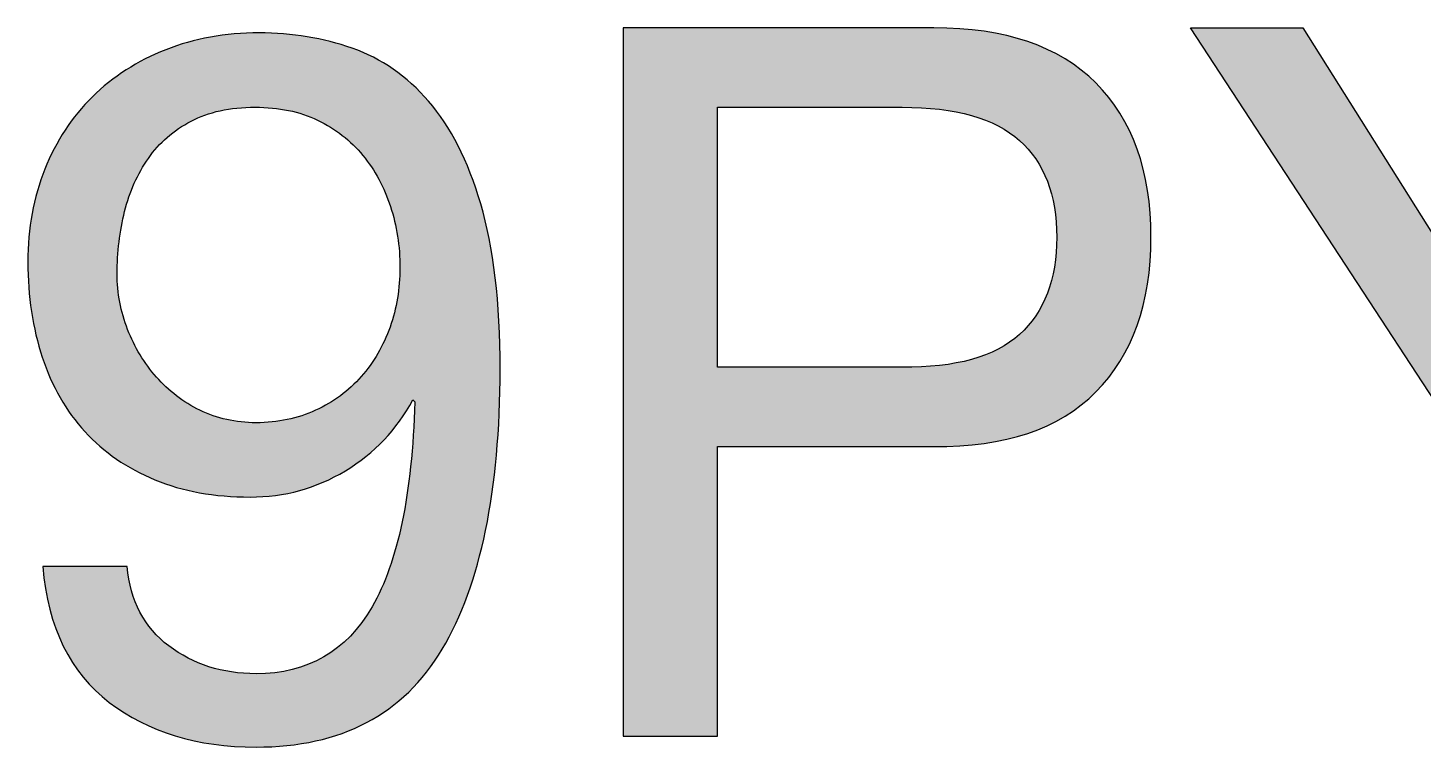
# Paper-space layout 'A3mask' of a CAD drawing. Extents: x 0 to 394, y 0 to 277.
# Drawn here: x 328.454 to 331.293, y 28.99 to 30.454 of the extents above; entities that cross this region are included whole.
import ezdxf
from ezdxf.enums import TextEntityAlignment as Align

# ---------------------------------------------------------------- set-up
doc = ezdxf.new("R2010")
doc.units = 0
doc.layers.get('0').update_dxf_attribs({"linetype": 'CONTINUOUS'})
doc.layers.get('Defpoints').update_dxf_attribs({"linetype": 'CONTINUOUS'})
doc.layers.add('JPP_Mask', color=7, linetype='CONTINUOUS')
doc.styles.add('JPP', font='arial.ttf')

# ---------------------------------------------------------------- blocks, each defined once
blk = doc.blocks.new('A3mask')
at = {"true_color": 0x004a91}
h = blk.add_hatch(color=154, dxfattribs=at)
edge = h.paths.add_edge_path()
edge.add_spline(control_points=[(329.4146, 29.7594), (329.4146, 29.8955), (329.4014, 30.0076), (329.3752, 30.0957), (329.349, 30.1839), (329.3137, 30.2534), (329.2692, 30.3046)], knot_values=[16, 16, 16, 16, 17, 17, 17, 18, 18, 18, 18], degree=3, periodic=0)
edge.add_spline(control_points=[(329.2692, 30.3046), (329.2249, 30.3557), (329.173, 30.3917), (329.1138, 30.4126), (329.0547, 30.4334), (328.9913, 30.4439), (328.9241, 30.4439)], knot_values=[14, 14, 14, 14, 15, 15, 15, 16, 16, 16, 16], degree=3, periodic=0)
edge.add_spline(control_points=[(328.9241, 30.4439), (328.8554, 30.4439), (328.7921, 30.4325), (328.7343, 30.4095)], knot_values=[13, 13, 13, 13, 14, 14, 14, 14], degree=3, periodic=0)
edge.add_spline(control_points=[(328.7343, 30.4095), (328.6764, 30.3867), (328.6265, 30.3547), (328.585, 30.3136)], knot_values=[12, 12, 12, 12, 13, 13, 13, 13], degree=3, periodic=0)
edge.add_spline(control_points=[(328.585, 30.3136), (328.5432, 30.2727), (328.511, 30.2235), (328.488, 30.1662)], knot_values=[11, 11, 11, 11, 12, 12, 12, 12], degree=3, periodic=0)
edge.add_spline(control_points=[(328.488, 30.1662), (328.4651, 30.1092), (328.4537, 30.0461), (328.4537, 29.9777)], knot_values=[10, 10, 10, 10, 11, 11, 11, 11], degree=3, periodic=0)
edge.add_spline(control_points=[(328.4537, 29.9777), (328.4537, 29.9076), (328.4634, 29.8429), (328.4829, 29.7837), (328.5024, 29.7246), (328.5314, 29.674), (328.5697, 29.6323)], knot_values=[8, 8, 8, 8, 9, 9, 9, 10, 10, 10, 10], degree=3, periodic=0)
edge.add_spline(control_points=[(328.5697, 29.6323), (328.6082, 29.5905), (328.6555, 29.5578), (328.7121, 29.5344)], knot_values=[7, 7, 7, 7, 8, 8, 8, 8], degree=3, periodic=0)
edge.add_spline(control_points=[(328.7121, 29.5344), (328.7687, 29.5107), (328.8332, 29.4992), (328.906, 29.4992)], knot_values=[6, 6, 6, 6, 7, 7, 7, 7], degree=3, periodic=0)
edge.add_spline(control_points=[(328.906, 29.4992), (328.9758, 29.4992), (329.0405, 29.517), (329.0997, 29.5525)], knot_values=[5, 5, 5, 5, 6, 6, 6, 6], degree=3, periodic=0)
edge.add_spline(control_points=[(329.0997, 29.5525), (329.1588, 29.5882), (329.2047, 29.6365), (329.237, 29.697)], knot_values=[4, 4, 4, 4, 5, 5, 5, 5], degree=3, periodic=0)
edge.add_spline(control_points=[(329.237, 29.697), (329.237, 29.697), (329.2409, 29.6928), (329.2409, 29.6928)], knot_values=[3.00001, 3.00001, 3.00001, 3.00001, 4, 4, 4, 4], degree=3, periodic=0)
edge.add_spline(control_points=[(329.2409, 29.6928), (329.2356, 29.5059), (329.2068, 29.3669), (329.1542, 29.276)], knot_values=[2, 2, 2, 2, 3, 3, 3, 3], degree=3, periodic=0)
edge.add_spline(control_points=[(329.1542, 29.276), (329.1017, 29.1851), (329.0229, 29.1396), (328.918, 29.1396)], knot_values=[1, 1, 1, 1, 2, 2, 2, 2], degree=3, periodic=0)
edge.add_spline(control_points=[(328.918, 29.1396), (328.8494, 29.1396), (328.7902, 29.1587), (328.7404, 29.1962)], knot_values=[0, 0, 0, 0, 1, 1, 1, 1], degree=3, periodic=0)
edge.add_spline(control_points=[(328.7404, 29.1962), (328.6905, 29.2338), (328.6622, 29.2878), (328.6555, 29.3577)], knot_values=[23, 23, 23, 23, 24, 24, 24, 24], degree=3, periodic=0)
edge.add_spline(control_points=[(328.6555, 29.3577), (328.6555, 29.3577), (328.4838, 29.3577), (328.4838, 29.3577), (328.4947, 29.2338), (328.5397, 29.1417), (328.6193, 29.0812)], knot_values=[21, 21, 21, 21, 22, 22, 22, 23, 23, 23, 23], degree=3, periodic=0)
edge.add_spline(control_points=[(328.6193, 29.0812), (328.6986, 29.0206), (328.7981, 28.9903), (328.918, 28.9903)], knot_values=[20, 20, 20, 20, 21, 21, 21, 21], degree=3, periodic=0)
edge.add_spline(control_points=[(328.918, 28.9903), (329.0915, 28.9903), (329.2177, 29.0566), (329.2966, 29.1893)], knot_values=[19, 19, 19, 19, 20, 20, 20, 20], degree=3, periodic=0)
edge.add_spline(control_points=[(329.2966, 29.1893), (329.3752, 29.3217), (329.4146, 29.5119), (329.4146, 29.7594)], knot_values=[18, 18, 18, 18, 19, 19, 19, 19], degree=3, periodic=0)
edge = h.paths.add_edge_path(flags=16)
edge.add_spline(control_points=[(329.1906, 29.8452), (329.1771, 29.8069), (329.1576, 29.7733), (329.1319, 29.7443)], knot_values=[13, 13, 13, 13, 14, 14, 14, 14], degree=3, periodic=0)
edge.add_spline(control_points=[(329.1319, 29.7443), (329.1064, 29.7153), (329.0755, 29.6926), (329.0391, 29.6757)], knot_values=[12, 12, 12, 12, 13, 13, 13, 13], degree=3, periodic=0)
edge.add_spline(control_points=[(329.0391, 29.6757), (329.0027, 29.659), (328.9623, 29.6504), (328.918, 29.6504)], knot_values=[11, 11, 11, 11, 12, 12, 12, 12], degree=3, periodic=0)
edge.add_spline(control_points=[(328.918, 29.6504), (328.8763, 29.6504), (328.8383, 29.659), (328.8039, 29.6757)], knot_values=[10, 10, 10, 10, 11, 11, 11, 11], degree=3, periodic=0)
edge.add_spline(control_points=[(328.8039, 29.6757), (328.7696, 29.6926), (328.7399, 29.7151), (328.7151, 29.7434), (328.6903, 29.7717), (328.6708, 29.8039), (328.6566, 29.8403)], knot_values=[8, 8, 8, 8, 9, 9, 9, 10, 10, 10, 10], degree=3, periodic=0)
edge.add_spline(control_points=[(328.6566, 29.8403), (328.6425, 29.8765), (328.6353, 29.9143), (328.6353, 29.9533)], knot_values=[7, 7, 7, 7, 8, 8, 8, 8], degree=3, periodic=0)
edge.add_spline(control_points=[(328.6353, 29.9533), (328.6353, 29.9978), (328.6404, 30.04), (328.6506, 30.0804)], knot_values=[6, 6, 6, 6, 7, 7, 7, 7], degree=3, periodic=0)
edge.add_spline(control_points=[(328.6506, 30.0804), (328.6606, 30.1208), (328.6768, 30.1569), (328.6989, 30.1885)], knot_values=[5, 5, 5, 5, 6, 6, 6, 6], degree=3, periodic=0)
edge.add_spline(control_points=[(328.6989, 30.1885), (328.7211, 30.2203), (328.7501, 30.2453), (328.7858, 30.2643)], knot_values=[4, 4, 4, 4, 5, 5, 5, 5], degree=3, periodic=0)
edge.add_spline(control_points=[(328.7858, 30.2643), (328.8213, 30.2829), (328.8649, 30.2925), (328.916, 30.2925)], knot_values=[3, 3, 3, 3, 4, 4, 4, 4], degree=3, periodic=0)
edge.add_spline(control_points=[(328.916, 30.2925), (328.9644, 30.2925), (329.0069, 30.2838), (329.0433, 30.2662)], knot_values=[2, 2, 2, 2, 3, 3, 3, 3], degree=3, periodic=0)
edge.add_spline(control_points=[(329.0433, 30.2662), (329.0795, 30.2486), (329.1101, 30.2249), (329.1351, 30.1945)], knot_values=[1, 1, 1, 1, 2, 2, 2, 2], degree=3, periodic=0)
edge.add_spline(control_points=[(329.1351, 30.1945), (329.16, 30.1644), (329.1788, 30.1296), (329.1915, 30.0906)], knot_values=[0, 0, 0, 0, 1, 1, 1, 1], degree=3, periodic=0)
edge.add_spline(control_points=[(329.1915, 30.0906), (329.2043, 30.0516), (329.2108, 30.0099), (329.2108, 29.9654)], knot_values=[15, 15, 15, 15, 16, 16, 16, 16], degree=3, periodic=0)
edge.add_spline(control_points=[(329.2108, 29.9654), (329.2108, 29.9236), (329.204, 29.8837), (329.1906, 29.8452)], knot_values=[14, 14, 14, 14, 15, 15, 15, 15], degree=3, periodic=0)
h = blk.add_hatch(color=154, dxfattribs=at)
edge = h.paths.add_edge_path()
edge.add_spline(control_points=[(330.1949, 29.6021), (330.254, 29.6021), (330.297, 29.6021), (330.297, 29.6021), (330.4424, 29.6007), (330.5523, 29.6376), (330.627, 29.713), (330.7017, 29.7884), (330.7391, 29.8935), (330.7391, 30.028), (330.7391, 30.1625), (330.7017, 30.2671), (330.627, 30.3419)], knot_values=[1, 1, 1, 1, 1.312544, 1.312544, 1.312544, 2.312544, 2.312544, 2.312544, 3.312544, 3.312544, 3.312544, 4.312544, 4.312544, 4.312544, 4.312544], degree=3, periodic=0)
edge.add_spline(control_points=[(330.627, 30.3419), (330.5523, 30.4166), (330.4424, 30.454), (330.297, 30.454)], knot_values=[0, 0, 0, 0, 1, 1, 1, 1], degree=3, periodic=0)
edge.add_spline(control_points=[(330.297, 30.454), (330.297, 30.454), (330.2352, 30.454), (330.1504, 30.454)], knot_values=[8.687456, 8.687456, 8.687456, 8.687456, 9, 9, 9, 9], degree=3, periodic=0)
edge.add_spline(control_points=[(330.1504, 30.454), (330.0655, 30.454), (329.9576, 30.454), (329.865, 30.454)], knot_values=[8.374962, 8.374962, 8.374962, 8.374962, 8.687456, 8.687456, 8.687456, 8.687456], degree=3, periodic=0)
edge.add_spline(control_points=[(329.865, 30.454), (329.8188, 30.454), (329.7763, 30.454), (329.7426, 30.454)], knot_values=[8.218716, 8.218716, 8.218716, 8.218716, 8.374963, 8.374963, 8.374963, 8.374963], degree=3, periodic=0)
edge.add_spline(control_points=[(329.7426, 30.454), (329.7089, 30.454), (329.6838, 30.454), (329.6722, 30.454)], knot_values=[8.062469, 8.062469, 8.062469, 8.062469, 8.218716, 8.218716, 8.218716, 8.218716], degree=3, periodic=0)
edge.add_spline(control_points=[(329.6651, 30.454), (329.6651, 30.454), (329.6651, 30.454), (329.6651, 30.454), (329.6651, 30.454), (329.6651, 30.454), (329.6651, 30.454)], knot_values=[7.999756, 7.999756, 7.999756, 7.999756, 8.000581, 8.000581, 8.000581, 8.000824, 8.000824, 8.000824, 8.000824], degree=3, periodic=0)
edge.add_spline(control_points=[(329.6651, 30.4529), (329.6651, 30.4512), (329.6651, 30.4473), (329.6651, 30.4415)], knot_values=[7.945284, 7.945284, 7.945284, 7.945284, 7.984345, 7.984345, 7.984345, 7.984345], degree=3, periodic=0)
edge.add_spline(control_points=[(329.6651, 30.4415), (329.6651, 30.4357), (329.6651, 30.4279), (329.6651, 30.4183)], knot_values=[7.906222, 7.906222, 7.906222, 7.906222, 7.945284, 7.945284, 7.945284, 7.945284], degree=3, periodic=0)
edge.add_spline(control_points=[(329.6651, 30.4183), (329.6651, 30.3992), (329.6651, 30.3729), (329.6651, 30.3408)], knot_values=[7.828098, 7.828098, 7.828098, 7.828098, 7.906222, 7.906222, 7.906222, 7.906222], degree=3, periodic=0)
edge.add_spline(control_points=[(329.6651, 30.3408), (329.6651, 30.3088), (329.6651, 30.2709), (329.6651, 30.2287)], knot_values=[7.749975, 7.749975, 7.749975, 7.749975, 7.828098, 7.828098, 7.828098, 7.828098], degree=3, periodic=0)
edge.add_spline(control_points=[(329.6651, 30.2287), (329.6651, 30.0598), (329.6651, 29.8205), (329.6651, 29.5988)], knot_values=[7.437481, 7.437481, 7.437481, 7.437481, 7.749975, 7.749975, 7.749975, 7.749975], degree=3, periodic=0)
edge.add_spline(control_points=[(329.6651, 29.5988), (329.6651, 29.3771), (329.6651, 29.173), (329.6651, 29.0745)], knot_values=[7.124987, 7.124987, 7.124987, 7.124987, 7.437481, 7.437481, 7.437481, 7.437481], degree=3, periodic=0)
edge.add_spline(control_points=[(329.6651, 29.0745), (329.6651, 29.0621), (329.6651, 29.0515), (329.6651, 29.0426)], knot_values=[7.085926, 7.085926, 7.085926, 7.085926, 7.124987, 7.124987, 7.124987, 7.124987], degree=3, periodic=0)
edge.add_spline(control_points=[(329.6651, 29.0426), (329.6651, 29.0338), (329.6651, 29.0268), (329.6651, 29.0217)], knot_values=[7.046864, 7.046864, 7.046864, 7.046864, 7.085926, 7.085926, 7.085926, 7.085926], degree=3, periodic=0)
edge.add_spline(control_points=[(329.6651, 29.0125), (329.6651, 29.0125), (329.6651, 29.0125), (329.6651, 29.0125), (329.6651, 29.0125), (329.6651, 29.0125), (329.6651, 29.0125)], knot_values=[6.999258, 6.999258, 6.999258, 6.999258, 6.999583, 6.999583, 6.999583, 7.000326, 7.000326, 7.000326, 7.000326], degree=3, periodic=0)
edge.add_spline(control_points=[(329.6657, 29.0125), (329.6666, 29.0125), (329.6686, 29.0125), (329.6715, 29.0125)], knot_values=[6.890617, 6.890617, 6.890617, 6.890617, 6.968741, 6.968741, 6.968741, 6.968741], degree=3, periodic=0)
edge.add_spline(control_points=[(329.6715, 29.0125), (329.6744, 29.0125), (329.6783, 29.0125), (329.6828, 29.0125)], knot_values=[6.812494, 6.812494, 6.812494, 6.812494, 6.890617, 6.890617, 6.890617, 6.890617], degree=3, periodic=0)
edge.add_spline(control_points=[(329.6828, 29.0125), (329.692, 29.0125), (329.704, 29.0125), (329.7176, 29.0125)], knot_values=[6.656247, 6.656247, 6.656247, 6.656247, 6.812494, 6.812494, 6.812494, 6.812494], degree=3, periodic=0)
edge.add_spline(control_points=[(329.7176, 29.0125), (329.7311, 29.0125), (329.7461, 29.0125), (329.7611, 29.0125)], knot_values=[6.5, 6.5, 6.5, 6.5, 6.656247, 6.656247, 6.656247, 6.656247], degree=3, periodic=0)
edge.add_spline(control_points=[(329.7611, 29.0125), (329.776, 29.0125), (329.791, 29.0125), (329.8045, 29.0125)], knot_values=[6.343753, 6.343753, 6.343753, 6.343753, 6.5, 6.5, 6.5, 6.5], degree=3, periodic=0)
edge.add_spline(control_points=[(329.8045, 29.0125), (329.8181, 29.0125), (329.8301, 29.0125), (329.8393, 29.0125)], knot_values=[6.187506, 6.187506, 6.187506, 6.187506, 6.343753, 6.343753, 6.343753, 6.343753], degree=3, periodic=0)
edge.add_spline(control_points=[(329.8393, 29.0125), (329.8438, 29.0125), (329.8477, 29.0125), (329.8506, 29.0125)], knot_values=[6.109383, 6.109383, 6.109383, 6.109383, 6.187506, 6.187506, 6.187506, 6.187506], degree=3, periodic=0)
edge.add_spline(control_points=[(329.8506, 29.0125), (329.8535, 29.0125), (329.8555, 29.0125), (329.8564, 29.0125)], knot_values=[6.031259, 6.031259, 6.031259, 6.031259, 6.109383, 6.109383, 6.109383, 6.109383], degree=3, periodic=0)
edge.add_spline(control_points=[(329.857, 29.0125), (329.857, 29.0125), (329.857, 29.0125), (329.857, 29.0125), (329.857, 29.0125), (329.857, 29.0125), (329.857, 29.0125)], knot_values=[5.999522, 5.999522, 5.999522, 5.999522, 6.000874, 6.000874, 6.000874, 6.001353, 6.001353, 6.001353, 6.001353], degree=3, periodic=0)
edge.add_spline(control_points=[(329.857, 29.0163), (329.857, 29.0183), (329.857, 29.0212), (329.857, 29.0248)], knot_values=[5.914074, 5.914074, 5.914074, 5.914074, 5.953136, 5.953136, 5.953136, 5.953136], degree=3, periodic=0)
edge.add_spline(control_points=[(329.857, 29.0248), (329.857, 29.0285), (329.857, 29.0328), (329.857, 29.0379)], knot_values=[5.875012, 5.875012, 5.875012, 5.875012, 5.914074, 5.914074, 5.914074, 5.914074], degree=3, periodic=0)
edge.add_spline(control_points=[(329.857, 29.0379), (329.857, 29.0782), (329.857, 29.1616), (329.857, 29.2523)], knot_values=[5.562519, 5.562519, 5.562519, 5.562519, 5.875012, 5.875012, 5.875012, 5.875012], degree=3, periodic=0)
edge.add_spline(control_points=[(329.857, 29.2523), (329.857, 29.343), (329.857, 29.4409), (329.857, 29.51)], knot_values=[5.250025, 5.250025, 5.250025, 5.250025, 5.562519, 5.562519, 5.562519, 5.562519], degree=3, periodic=0)
edge.add_spline(control_points=[(329.857, 29.51), (329.857, 29.5273), (329.857, 29.5427), (329.857, 29.5559)], knot_values=[5.171902, 5.171902, 5.171902, 5.171902, 5.250025, 5.250025, 5.250025, 5.250025], degree=3, periodic=0)
edge.add_spline(control_points=[(329.857, 29.5559), (329.857, 29.569), (329.857, 29.5797), (329.857, 29.5876)], knot_values=[5.093778, 5.093778, 5.093778, 5.093778, 5.171902, 5.171902, 5.171902, 5.171902], degree=3, periodic=0)
edge.add_spline(control_points=[(329.857, 29.5876), (329.857, 29.5915), (329.857, 29.5946), (329.857, 29.597)], knot_values=[5.054716, 5.054716, 5.054716, 5.054716, 5.093778, 5.093778, 5.093778, 5.093778], degree=3, periodic=0)
edge.add_spline(control_points=[(329.857, 29.597), (329.857, 29.5994), (329.857, 29.601), (329.857, 29.6017)], knot_values=[5.015655, 5.015655, 5.015655, 5.015655, 5.054716, 5.054716, 5.054716, 5.054716], degree=3, periodic=0)
edge.add_spline(control_points=[(329.857, 29.6017), (329.857, 29.6018), (329.857, 29.6019), (329.857, 29.6019)], knot_values=[5.010772, 5.010772, 5.010772, 5.010772, 5.015655, 5.015655, 5.015655, 5.015655], degree=3, periodic=0)
edge.add_spline(control_points=[(329.857, 29.6019), (329.857, 29.602), (329.857, 29.602), (329.857, 29.6021)], knot_values=[5.005889, 5.005889, 5.005889, 5.005889, 5.010772, 5.010772, 5.010772, 5.010772], degree=3, periodic=0)
edge.add_spline(control_points=[(329.857, 29.6021), (329.857, 29.6021), (329.857, 29.6021), (329.857, 29.6021)], knot_values=[5.003448, 5.003448, 5.003448, 5.003448, 5.005889, 5.005889, 5.005889, 5.005889], degree=3, periodic=0)
edge.add_spline(control_points=[(329.857, 29.6021), (329.857, 29.6021), (329.857, 29.6021), (329.857, 29.6021)], knot_values=[5.001007, 5.001007, 5.001007, 5.001007, 5.003448, 5.003448, 5.003448, 5.003448], degree=3, periodic=0)
edge.add_spline(control_points=[(329.8619, 29.6021), (329.87, 29.6021), (329.8874, 29.6021), (329.9109, 29.6021)], knot_values=[4.781284, 4.781284, 4.781284, 4.781284, 4.937531, 4.937531, 4.937531, 4.937531], degree=3, periodic=0)
edge.add_spline(control_points=[(329.9109, 29.6021), (329.9814, 29.6021), (330.1063, 29.6021), (330.1949, 29.6021)], knot_values=[4.312544, 4.312544, 4.312544, 4.312544, 4.781284, 4.781284, 4.781284, 4.781284], degree=3, periodic=0)
edge = h.paths.add_edge_path(flags=16)
edge.add_spline(control_points=[(330.1137, 29.7636), (330.0476, 29.7636), (329.9684, 29.7636), (329.9156, 29.7636)], knot_values=[6.249985, 6.249985, 6.249985, 6.249985, 6.624977, 6.624977, 6.624977, 6.624977], degree=3, periodic=0)
edge.add_spline(control_points=[(329.9156, 29.7636), (329.9024, 29.7636), (329.8909, 29.7636), (329.8816, 29.7636)], knot_values=[6.156237, 6.156237, 6.156237, 6.156237, 6.249985, 6.249985, 6.249985, 6.249985], degree=3, periodic=0)
edge.add_spline(control_points=[(329.8816, 29.7636), (329.8723, 29.7636), (329.8653, 29.7636), (329.8612, 29.7636)], knot_values=[6.062489, 6.062489, 6.062489, 6.062489, 6.156237, 6.156237, 6.156237, 6.156237], degree=3, periodic=0)
edge.add_spline(control_points=[(329.8612, 29.7636), (329.8601, 29.7636), (329.8593, 29.7636), (329.8586, 29.7636)], knot_values=[6.039052, 6.039052, 6.039052, 6.039052, 6.062489, 6.062489, 6.062489, 6.062489], degree=3, periodic=0)
edge.add_spline(control_points=[(329.8586, 29.7636), (329.858, 29.7636), (329.8575, 29.7636), (329.8572, 29.7636)], knot_values=[6.015615, 6.015615, 6.015615, 6.015615, 6.039052, 6.039052, 6.039052, 6.039052], degree=3, periodic=0)
edge.add_spline(control_points=[(329.8572, 29.7636), (329.8572, 29.7636), (329.8571, 29.7636), (329.8571, 29.7636)], knot_values=[6.009755, 6.009755, 6.009755, 6.009755, 6.015615, 6.015615, 6.015615, 6.015615], degree=3, periodic=0)
edge.add_spline(control_points=[(329.8571, 29.7636), (329.857, 29.7636), (329.857, 29.7636), (329.857, 29.7636)], knot_values=[6.003896, 6.003896, 6.003896, 6.003896, 6.009755, 6.009755, 6.009755, 6.009755], degree=3, periodic=0)
edge.add_spline(control_points=[(329.857, 29.7636), (329.857, 29.7636), (329.857, 29.7636), (329.857, 29.7636)], knot_values=[6.002431, 6.002431, 6.002431, 6.002431, 6.003896, 6.003896, 6.003896, 6.003896], degree=3, periodic=0)
edge.add_spline(control_points=[(329.857, 29.7636), (329.857, 29.7636), (329.857, 29.7636), (329.857, 29.7636)], knot_values=[6.000967, 6.000967, 6.000967, 6.000967, 6.002431, 6.002431, 6.002431, 6.002431], degree=3, periodic=0)
edge.add_spline(control_points=[(329.857, 29.7636), (329.857, 29.7636), (329.857, 29.7636), (329.857, 29.7636)], knot_values=[6.0006, 6.0006, 6.0006, 6.0006, 6.000967, 6.000967, 6.000967, 6.000967], degree=3, periodic=0)
edge.add_spline(control_points=[(329.857, 29.7636), (329.857, 29.7636), (329.857, 29.7636), (329.857, 29.7636), (329.857, 29.7636), (329.857, 29.7636), (329.857, 29.7636)], knot_values=[5.999502, 5.999502, 5.999502, 5.999502, 6.000102, 6.000102, 6.000102, 6.0006, 6.0006, 6.0006, 6.0006], degree=3, periodic=0)
edge.add_spline(control_points=[(329.857, 29.7651), (329.857, 29.7666), (329.857, 29.7692), (329.857, 29.7728)], knot_values=[5.921867, 5.921867, 5.921867, 5.921867, 5.968741, 5.968741, 5.968741, 5.968741], degree=3, periodic=0)
edge.add_spline(control_points=[(329.857, 29.7728), (329.857, 29.7763), (329.857, 29.7809), (329.857, 29.7863)], knot_values=[5.874992, 5.874992, 5.874992, 5.874992, 5.921867, 5.921867, 5.921867, 5.921867], degree=3, periodic=0)
edge.add_spline(control_points=[(329.857, 29.7863), (329.857, 29.808), (329.857, 29.8436), (329.857, 29.8863)], knot_values=[5.687496, 5.687496, 5.687496, 5.687496, 5.874992, 5.874992, 5.874992, 5.874992], degree=3, periodic=0)
edge.add_spline(control_points=[(329.857, 29.8863), (329.857, 29.9289), (329.857, 29.9785), (329.857, 30.028)], knot_values=[5.5, 5.5, 5.5, 5.5, 5.687496, 5.687496, 5.687496, 5.687496], degree=3, periodic=0)
edge.add_spline(control_points=[(329.857, 30.028), (329.857, 30.0776), (329.857, 30.1272), (329.857, 30.1698)], knot_values=[5.312504, 5.312504, 5.312504, 5.312504, 5.5, 5.5, 5.5, 5.5], degree=3, periodic=0)
edge.add_spline(control_points=[(329.857, 30.1698), (329.857, 30.2125), (329.857, 30.2481), (329.857, 30.2698)], knot_values=[5.125008, 5.125008, 5.125008, 5.125008, 5.312504, 5.312504, 5.312504, 5.312504], degree=3, periodic=0)
edge.add_spline(control_points=[(329.857, 30.2698), (329.857, 30.2752), (329.857, 30.2798), (329.857, 30.2833)], knot_values=[5.078133, 5.078133, 5.078133, 5.078133, 5.125007, 5.125007, 5.125007, 5.125007], degree=3, periodic=0)
edge.add_spline(control_points=[(329.857, 30.2833), (329.857, 30.2869), (329.857, 30.2895), (329.857, 30.291)], knot_values=[5.031259, 5.031259, 5.031259, 5.031259, 5.078133, 5.078133, 5.078133, 5.078133], degree=3, periodic=0)
edge.add_spline(control_points=[(329.857, 30.291), (329.857, 30.2914), (329.857, 30.2917), (329.857, 30.2919)], knot_values=[5.019541, 5.019541, 5.019541, 5.019541, 5.031259, 5.031259, 5.031259, 5.031259], degree=3, periodic=0)
edge.add_spline(control_points=[(329.857, 30.2919), (329.857, 30.2922), (329.857, 30.2923), (329.857, 30.2924)], knot_values=[5.007822, 5.007822, 5.007822, 5.007822, 5.019541, 5.019541, 5.019541, 5.019541], degree=3, periodic=0)
edge.add_spline(control_points=[(329.857, 30.2924), (329.857, 30.2924), (329.857, 30.2925), (329.857, 30.2925)], knot_values=[5.004893, 5.004893, 5.004893, 5.004893, 5.007822, 5.007822, 5.007822, 5.007822], degree=3, periodic=0)
edge.add_spline(control_points=[(329.857, 30.2925), (329.857, 30.2925), (329.857, 30.2925), (329.857, 30.2925)], knot_values=[5.001963, 5.001963, 5.001963, 5.001963, 5.004893, 5.004893, 5.004893, 5.004893], degree=3, periodic=0)
edge.add_spline(control_points=[(329.857, 30.2925), (329.857, 30.2925), (329.857, 30.2925), (329.857, 30.2925)], knot_values=[5.001231, 5.001231, 5.001231, 5.001231, 5.001963, 5.001963, 5.001963, 5.001963], degree=3, periodic=0)
edge.add_spline(control_points=[(329.857, 30.2925), (329.857, 30.2925), (329.857, 30.2925), (329.857, 30.2925), (329.857, 30.2925), (329.857, 30.2925), (329.857, 30.2925)], knot_values=[4.999766, 4.999766, 4.999766, 4.999766, 5.000996, 5.000996, 5.000996, 5.001231, 5.001231, 5.001231, 5.001231], degree=3, periodic=0)
edge.add_spline(control_points=[(329.8612, 30.2925), (329.8653, 30.2925), (329.8723, 30.2925), (329.8816, 30.2925)], knot_values=[4.843763, 4.843763, 4.843763, 4.843763, 4.937511, 4.937511, 4.937511, 4.937511], degree=3, periodic=0)
edge.add_spline(control_points=[(329.8816, 30.2925), (329.8909, 30.2925), (329.9024, 30.2925), (329.9156, 30.2925)], knot_values=[4.750015, 4.750015, 4.750015, 4.750015, 4.843763, 4.843763, 4.843763, 4.843763], degree=3, periodic=0)
edge.add_spline(control_points=[(329.9156, 30.2925), (329.9684, 30.2925), (330.0476, 30.2925), (330.1137, 30.2925)], knot_values=[4.375023, 4.375023, 4.375023, 4.375023, 4.750015, 4.750015, 4.750015, 4.750015], degree=3, periodic=0)
edge.add_spline(control_points=[(330.1137, 30.2925), (330.1797, 30.2925), (330.2325, 30.2925), (330.2325, 30.2925), (330.3415, 30.2925), (330.4213, 30.2699), (330.4716, 30.2249)], knot_values=[3, 3, 3, 3, 3.375023, 3.375023, 3.375023, 4.375023, 4.375023, 4.375023, 4.375023], degree=3, periodic=0)
edge.add_spline(control_points=[(330.4716, 30.2249), (330.5222, 30.1797), (330.5475, 30.114), (330.5475, 30.028), (330.5475, 29.9419), (330.5222, 29.8758), (330.4716, 29.8301)], knot_values=[1, 1, 1, 1, 2, 2, 2, 3, 3, 3, 3], degree=3, periodic=0)
edge.add_spline(control_points=[(330.4716, 29.8301), (330.4213, 29.7844), (330.3415, 29.7622), (330.2325, 29.7636)], knot_values=[0, 0, 0, 0, 1, 1, 1, 1], degree=3, periodic=0)
edge.add_spline(control_points=[(330.2325, 29.7636), (330.2325, 29.7636), (330.1797, 29.7636), (330.1137, 29.7636)], knot_values=[6.624977, 6.624977, 6.624977, 6.624977, 7, 7, 7, 7], degree=3, periodic=0)
blk.add_hatch(color=154, dxfattribs=at).paths.add_polyline_path([(332.1201, 30.454), (331.902, 30.454), (331.4801, 29.7675), (331.048, 30.454), (330.8198, 30.454), (331.3771, 29.6021), (331.3771, 29.0125), (331.569, 29.0125), (331.569, 29.6021)])
at = {"layer": 'Defpoints', "color": 154, "true_color": 0x004a91}
blk.add_lwpolyline([(331.569, 29.0125), (331.3771, 29.0125), (331.3771, 29.6021), (330.8198, 30.454), (331.048, 30.454), (331.4801, 29.7675), (331.902, 30.454), (332.1201, 30.454), (331.569, 29.6021), (331.569, 29.0125)], dxfattribs=at)
for points, knots in [([(328.7404, 29.1962), (328.7902, 29.1587), (328.8494, 29.1396), (328.918, 29.1396), (329.0229, 29.1396), (329.1017, 29.1851), (329.1542, 29.276), (329.2068, 29.3669), (329.2356, 29.5059), (329.2409, 29.6928), (329.2409, 29.6928), (329.237, 29.697), (329.237, 29.697), (329.2047, 29.6365), (329.1588, 29.5882), (329.0997, 29.5525), (329.0405, 29.517), (328.9758, 29.4992), (328.906, 29.4992), (328.8332, 29.4992), (328.7687, 29.5107), (328.7121, 29.5344), (328.6555, 29.5578), (328.6082, 29.5905), (328.5697, 29.6323), (328.5314, 29.674), (328.5024, 29.7246), (328.4829, 29.7837), (328.4634, 29.8429), (328.4537, 29.9076), (328.4537, 29.9777), (328.4537, 30.0461), (328.4651, 30.1092), (328.488, 30.1662), (328.511, 30.2235), (328.5432, 30.2727), (328.585, 30.3136), (328.6265, 30.3547), (328.6764, 30.3867), (328.7343, 30.4095), (328.7921, 30.4325), (328.8554, 30.4439), (328.9241, 30.4439), (328.9913, 30.4439), (329.0547, 30.4334), (329.1138, 30.4126), (329.173, 30.3917), (329.2249, 30.3557), (329.2692, 30.3046), (329.3137, 30.2534), (329.349, 30.1839), (329.3752, 30.0957), (329.4014, 30.0076), (329.4146, 29.8955), (329.4146, 29.7594), (329.4146, 29.5119), (329.3752, 29.3217), (329.2966, 29.1893), (329.2177, 29.0566), (329.0915, 28.9903), (328.918, 28.9903), (328.7981, 28.9903), (328.6986, 29.0206), (328.6193, 29.0812), (328.5397, 29.1417), (328.4947, 29.2338), (328.4838, 29.3577), (328.4838, 29.3577), (328.6555, 29.3577), (328.6555, 29.3577), (328.6622, 29.2878), (328.6905, 29.2338), (328.7404, 29.1962)], [0, 0, 0, 0, 1, 1, 1, 2, 2, 2, 3, 3, 3, 4, 4, 4, 5, 5, 5, 6, 6, 6, 7, 7, 7, 8, 8, 8, 9, 9, 9, 10, 10, 10, 11, 11, 11, 12, 12, 12, 13, 13, 13, 14, 14, 14, 15, 15, 15, 16, 16, 16, 17, 17, 17, 18, 18, 18, 19, 19, 19, 20, 20, 20, 21, 21, 21, 22, 22, 22, 23, 23, 23, 24, 24, 24, 24]), ([(330.297, 30.454), (330.4424, 30.454), (330.5523, 30.4166), (330.627, 30.3419), (330.7017, 30.2671), (330.7391, 30.1625), (330.7391, 30.028), (330.7391, 29.8935), (330.7017, 29.7884), (330.627, 29.713), (330.5523, 29.6376), (330.4424, 29.6007), (330.297, 29.6021), (330.297, 29.6021), (329.857, 29.6021), (329.857, 29.6021), (329.857, 29.6021), (329.857, 29.0125), (329.857, 29.0125), (329.857, 29.0125), (329.6651, 29.0125), (329.6651, 29.0125), (329.6651, 29.0125), (329.6651, 30.454), (329.6651, 30.454), (329.6651, 30.454), (330.297, 30.454), (330.297, 30.454)], [0, 0, 0, 0, 1, 1, 1, 2, 2, 2, 3, 3, 3, 4, 4, 4, 5, 5, 5, 6, 6, 6, 7, 7, 7, 8, 8, 8, 9, 9, 9, 9]), ([(329.1915, 30.0906), (329.1788, 30.1296), (329.16, 30.1644), (329.1351, 30.1945), (329.1101, 30.2249), (329.0795, 30.2486), (329.0433, 30.2662), (329.0069, 30.2838), (328.9644, 30.2925), (328.916, 30.2925), (328.8649, 30.2925), (328.8213, 30.2829), (328.7858, 30.2643), (328.7501, 30.2453), (328.7211, 30.2203), (328.6989, 30.1885), (328.6768, 30.1569), (328.6606, 30.1208), (328.6506, 30.0804), (328.6404, 30.04), (328.6353, 29.9978), (328.6353, 29.9533), (328.6353, 29.9143), (328.6425, 29.8765), (328.6566, 29.8403), (328.6708, 29.8039), (328.6903, 29.7717), (328.7151, 29.7434), (328.7399, 29.7151), (328.7696, 29.6926), (328.8039, 29.6757), (328.8383, 29.659), (328.8763, 29.6504), (328.918, 29.6504), (328.9623, 29.6504), (329.0027, 29.659), (329.0391, 29.6757), (329.0755, 29.6926), (329.1064, 29.7153), (329.1319, 29.7443), (329.1576, 29.7733), (329.1771, 29.8069), (329.1906, 29.8452), (329.204, 29.8837), (329.2108, 29.9236), (329.2108, 29.9654), (329.2108, 30.0099), (329.2043, 30.0516), (329.1915, 30.0906)], [0, 0, 0, 0, 1, 1, 1, 2, 2, 2, 3, 3, 3, 4, 4, 4, 5, 5, 5, 6, 6, 6, 7, 7, 7, 8, 8, 8, 9, 9, 9, 10, 10, 10, 11, 11, 11, 12, 12, 12, 13, 13, 13, 14, 14, 14, 15, 15, 15, 16, 16, 16, 16]), ([(330.2325, 29.7636), (330.3415, 29.7622), (330.4213, 29.7844), (330.4716, 29.8301), (330.5222, 29.8758), (330.5475, 29.9419), (330.5475, 30.028), (330.5475, 30.114), (330.5222, 30.1797), (330.4716, 30.2249), (330.4213, 30.2699), (330.3415, 30.2925), (330.2325, 30.2925), (330.2325, 30.2925), (329.857, 30.2925), (329.857, 30.2925), (329.857, 30.2925), (329.857, 29.7636), (329.857, 29.7636), (329.857, 29.7636), (330.2325, 29.7636), (330.2325, 29.7636)], [0, 0, 0, 0, 1, 1, 1, 2, 2, 2, 3, 3, 3, 4, 4, 4, 5, 5, 5, 6, 6, 6, 7, 7, 7, 7])]:
    blk.add_open_spline(points, degree=3, knots=knots, dxfattribs=at)
at = {"color": 7, "style": 'JPP'}
for tag, p in [('Client', (361.62, 56.35)), ('Project1', (361.62, 44.1)), ('Project2', (361.62, 40.425)), ('Project3', (361.62, 36.75)), ('Title1', (361.62, 28.175)), ('Title2', (361.62, 24.5)), ('Title3', (361.62, 20.825)), ('Status', (308.7, 3.675))]:
    blk.add_attdef(tag, text='', height=1.7, dxfattribs=at).set_placement(p, align=Align.MIDDLE_LEFT)
at = {"color": 2, "style": 'JPP'}
for tag, p in [('Scale', (322.175, 12.25)), ('Checked', (366.275, 12.25)), ('Drawn', (344.225, 12.25)), ('Date', (388.325, 12.25))]:
    blk.add_attdef(tag, text='', height=1, dxfattribs=at).set_placement(p, align=Align.MIDDLE_CENTER)
at = {"color": 6, "style": 'JPP'}
for tag, p in [('Ref', (352.8, 3.675)), ('DrgNo.', (373.38, 3.675))]:
    blk.add_attdef(tag, text='', height=2, dxfattribs=at).set_placement(p, align=Align.MIDDLE_LEFT)
blk.add_attdef('Rev', text='', height=2, dxfattribs=at).set_placement((390.1746, 3.675), align=Align.MIDDLE_CENTER)

psp = doc.layouts.new('A3mask')

# ---------------------------------------------------------------- block references
at = {"layer": 'JPP_Mask'}
psp.add_blockref('A3mask', (0, 0), dxfattribs=at)

doc.saveas('drawing.dxf')
